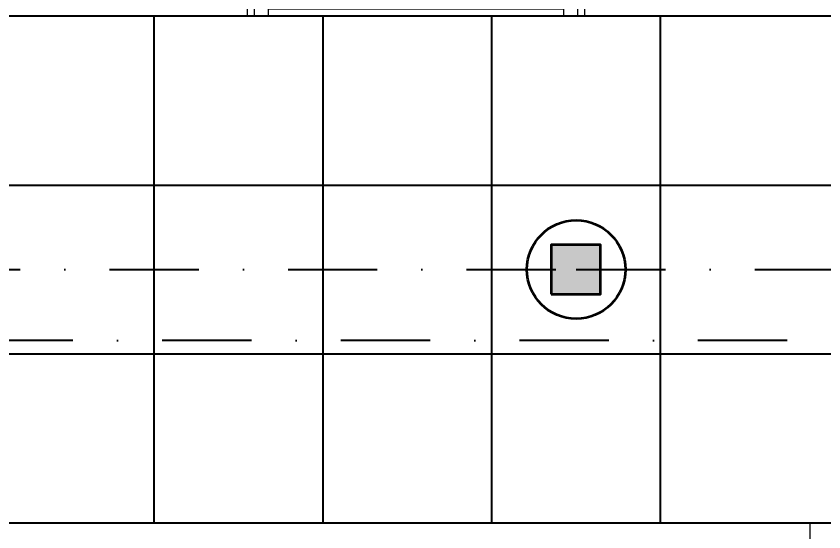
# Model space of a CAD drawing. Header units: inches. Extents: x -12418 to 472786, y -29325 to 19878.
# Drawn here: x 26727 to 29599, y -2779 to -947 of the extents above; entities that cross this region are included whole.
import ezdxf
from ezdxf import colors
from ezdxf.entities.mleader import LeaderData, LeaderLine
from ezdxf.math import Vec2, Vec3

# ---------------------------------------------------------------- set-up
doc = ezdxf.new("R2010")
doc.units = ezdxf.units.IN
doc.header["$LTSCALE"] = 25
doc.header["$MEASUREMENT"] = 0
doc.linetypes.add('DASHDOT', pattern=[25.4, 12.7, -6.35, 0, -6.35])
doc.layers.get('0').update_dxf_attribs({"color": 8})
for name, color, linetype, lineweight in [('00-Ground Floor$0$Aluminum', 251, 'Continuous', 5), ('00-Ground Floor$0$Walls', 251, 'Continuous', 5), ('E-LITE-CLNG-CNDT', 6, 'DASHDOT', 35), ('T-DATA-TEXT', 2, 'Continuous', 25), ('T-INTC-CLNG @ 100', 33, 'Continuous', 35), ('T-INTC-DEVC-NUMB', 2, 'Continuous', 25), ('T-SOUN-CLNG-CNDT', 3, 'DASHDOT', 25)]:
    doc.layers.add(name, color=color, linetype=linetype, lineweight=lineweight)
doc.layers.add('00-Ground Floor$0$False Ceiling', color=251, linetype='Continuous')
doc.styles.add('DC_Elc_Romans', font='elc_romans.shx', dxfattribs={"width": 0.7})
doc.styles.add('DC_Simplex', font='SIMPLEX.shx', dxfattribs={"width": 0.7})

# ---------------------------------------------------------------- blocks, each defined once
blk = doc.blocks.new('00-Ground Floor$0$A$C37be4daf')
at = {"layer": '00-Ground Floor$0$Aluminum'}
for p, q in [((1416, 598.2), (216, 598.2)), ((241, 498.2), (241, 598.2)), ((291, 548.2), (291, 598.2)), ((1341, 548.2), (1341, 598.2)), ((1391, 498.2), (1391, 598.2)), ((1391, 548.2), (241, 548.2)), ((291, 573.2), (1341, 573.2)), ((1416, 498.2), (216, 498.2))]:
    blk.add_line(p, q, dxfattribs=at)
at = {"layer": '00-Ground Floor$0$Walls'}
for p, q in [((216, 498.2), (216, 598.2)), ((1416, 498.2), (1416, 598.2))]:
    blk.add_line(p, q, dxfattribs=at)
blk = doc.blocks.new('00-Ground Floor$0$A$Ce9e1c4c3')
at = {"layer": '00-Ground Floor$0$False Ceiling', "color": 254, "linetype": 'Continuous'}
for p, q in [((-51182.1, -947.4, 0), (-87736.7, -947.4, 0)), ((-72782.1, -2747.4), (-72782.1, -947.4)), ((-72182.1, -2747.4), (-72182.1, -947.4)), ((-71582.1, -2747.4), (-71582.1, -947.4)), ((-70982.1, -2747.4), (-70982.1, -947.4)), ((-87736.7, -1547.4), (-51182.1, -1547.4)), ((-87736.7, -2147.4), (-51182.1, -2147.4)), ((-87736.7, -2747.4, 0), (-51182.1, -2747.4, 0))]:
    blk.add_line(p, q, dxfattribs=at)
blk = doc.blocks.new('00-Ground Floor')
at = {"layer": '00-Ground Floor$0$Walls'}
for p, q in [((17732.9, -947.4, 0), (43417.9, -947.4, 0)), ((23749.5, -2747.4, 0), (29549.5, -2747.4, 0)), ((29549.5, -2847.4, 0), (29549.5, -2747.4, 0))]:
    blk.add_line(p, q, dxfattribs=at)
at = {"rotation": 180}
blk.add_blockref('00-Ground Floor$0$A$C37be4daf', (28963.9, -349.2, 0), dxfattribs=at)
at = {"layer": '00-Ground Floor$0$False Ceiling', "color": 254}
blk.add_blockref('00-Ground Floor$0$A$Ce9e1c4c3', (100000, 0), dxfattribs=at)
blk = doc.blocks.new('DC_PA-CL-Speaker')
blk.add_hatch(color=256).paths.add_polyline_path([(-0.883, -0.87), (0.865, -0.87), (0.865, 0.878), (-0.883, 0.878)])
blk.add_lwpolyline([(-0.883, -0.87), (0.865, -0.87), (0.865, 0.878), (-0.883, 0.878)], close=True)
blk.add_circle((0, 0), 1.75)
at = {"layer": 'T-INTC-DEVC-NUMB', "style": 'DC_Simplex', "width": 0.7}
blk.add_attdef('DC_CONTROL', (3.364, 2.471), '', height=2, rotation=360, dxfattribs=at)
blk = doc.blocks.new('DC_Arrow-ArrowEllipse')
at = {"color": 0}
blk.add_ellipse((0, 0), major_axis=(0.4, 0), ratio=0.4, dxfattribs=at)
at = {"color": 0, "ltscale": 0.5}
blk.add_solid([(-1.4, 0.167), (-0.4, 0), (-1.4, -0.167)], dxfattribs=at)

msp = doc.modelspace()

# ---------------------------------------------------------------- linework, layer by layer
at = {"layer": 'T-SOUN-CLNG-CNDT'}
msp.add_lwpolyline([(38700, 300), (37875, 300, 0.414214), (37800, 225), (37800, -2024.6, -0.414214), (37725, -2099.6), (21215.3, -2099.6, 0.414214), (21140.3, -2174.6), (21140.3, -5747.4)], format="xyb", dxfattribs=at)
msp.add_lwpolyline([(14917.9, -1847.4), (19717.9, -1847.4), (24517.9, -1847.4), (28717.9, -1847.4), (33517.9, -1847.4), (38917.9, -1847.4), (43717.9, -1847.4)], dxfattribs=at)

# ---------------------------------------------------------------- block references
at = {"layer": 'E-LITE-CLNG-CNDT'}
msp.add_blockref('00-Ground Floor', (0, 0), dxfattribs=at)
at = {"layer": 'T-INTC-CLNG @ 100', "xscale": 100, "yscale": 100, "zscale": 100}
msp.add_blockref('DC_PA-CL-Speaker', (28717.9, -1847.4), dxfattribs=at)

# ---------------------------------------------------------------- leaders
at = {"layer": 'T-DATA-TEXT'}
ml = msp.add_multileader_mtext('Standard', dxfattribs=at)
ml.set_content('LINE 2 TO SOUND RACK\\PIN DATA ROOM  ', color=256, style='DC_Elc_Romans')
ml.set_leader_properties(color=45)
ml.set_arrow_properties(name='DC_Arrow-ArrowEllipse')
ml.build(insert=Vec2(0, 0))
ml.multileader.update_dxf_attribs({"dogleg_length": 2, "arrow_head_size": 200, "scale": 100})
ctx = ml.context
ctx.base_point, ctx.scale, ctx.char_height, ctx.arrow_head_size, ctx.landing_gap_size, ctx.plane_origin = Vec3(17088.1, -1131.4), 100, 200, 200, 200, Vec3(30676.5, 4153.6)
notes = []
notes.append((ctx, [(1, (1, 1, 0), (20268.1, -1131.4), (-1, 0), 200, [(0, [(20792.6, -1973)], 0, [])])]))
ctx.mtext.insert, ctx.mtext.width, ctx.mtext.flow_direction = Vec3(17288.1, -1031.4), 2820.295, 5
ml = msp.add_multileader_mtext('Standard', dxfattribs=at)
ml.set_content('LINE 1 TO SOUND RACK\\PIN DATA ROOM  ', color=256, style='DC_Elc_Romans')
ml.set_leader_properties(color=45)
ml.set_arrow_properties(name='DC_Arrow-ArrowEllipse')
ml.build(insert=Vec2(0, 0))
ml.multileader.update_dxf_attribs({"dogleg_length": 2, "arrow_head_size": 200, "scale": 100})
ctx = ml.context
ctx.base_point, ctx.scale, ctx.char_height, ctx.arrow_head_size, ctx.landing_gap_size, ctx.plane_origin = Vec3(12444.3, -3100.5, 0), 100, 200, 200, 200, Vec3(17205.9, 2234.9, 0)
notes.append((ctx, [(0, (1, 1, 0), (12244.3, -3100.5, 0), (1, 0), 200, [(0, [(11812.3, -2440.2, 0)], 0, [])])]))
ctx.mtext.insert, ctx.mtext.width, ctx.mtext.flow_direction = Vec3(12644.3, -3000.5, 0), 2820.295, 5
for ctx, leaders in notes:
    for number, flags, end, landing, length, lines in leaders:
        leader = LeaderData()
        leader.index, (leader.has_last_leader_line, leader.has_dogleg_vector, leader.attachment_direction) = number, flags
        leader.last_leader_point, leader.dogleg_vector, leader.dogleg_length = Vec3(end), Vec3(landing), length
        for number, points, colour, breaks in lines:
            line = LeaderLine()
            line.index, line.vertices, line.color, line.breaks = number, Vec3.list(points), colors.encode_raw_color(colour), breaks
            leader.lines.append(line)
        ctx.leaders.append(leader)

doc.saveas('drawing.dxf')
